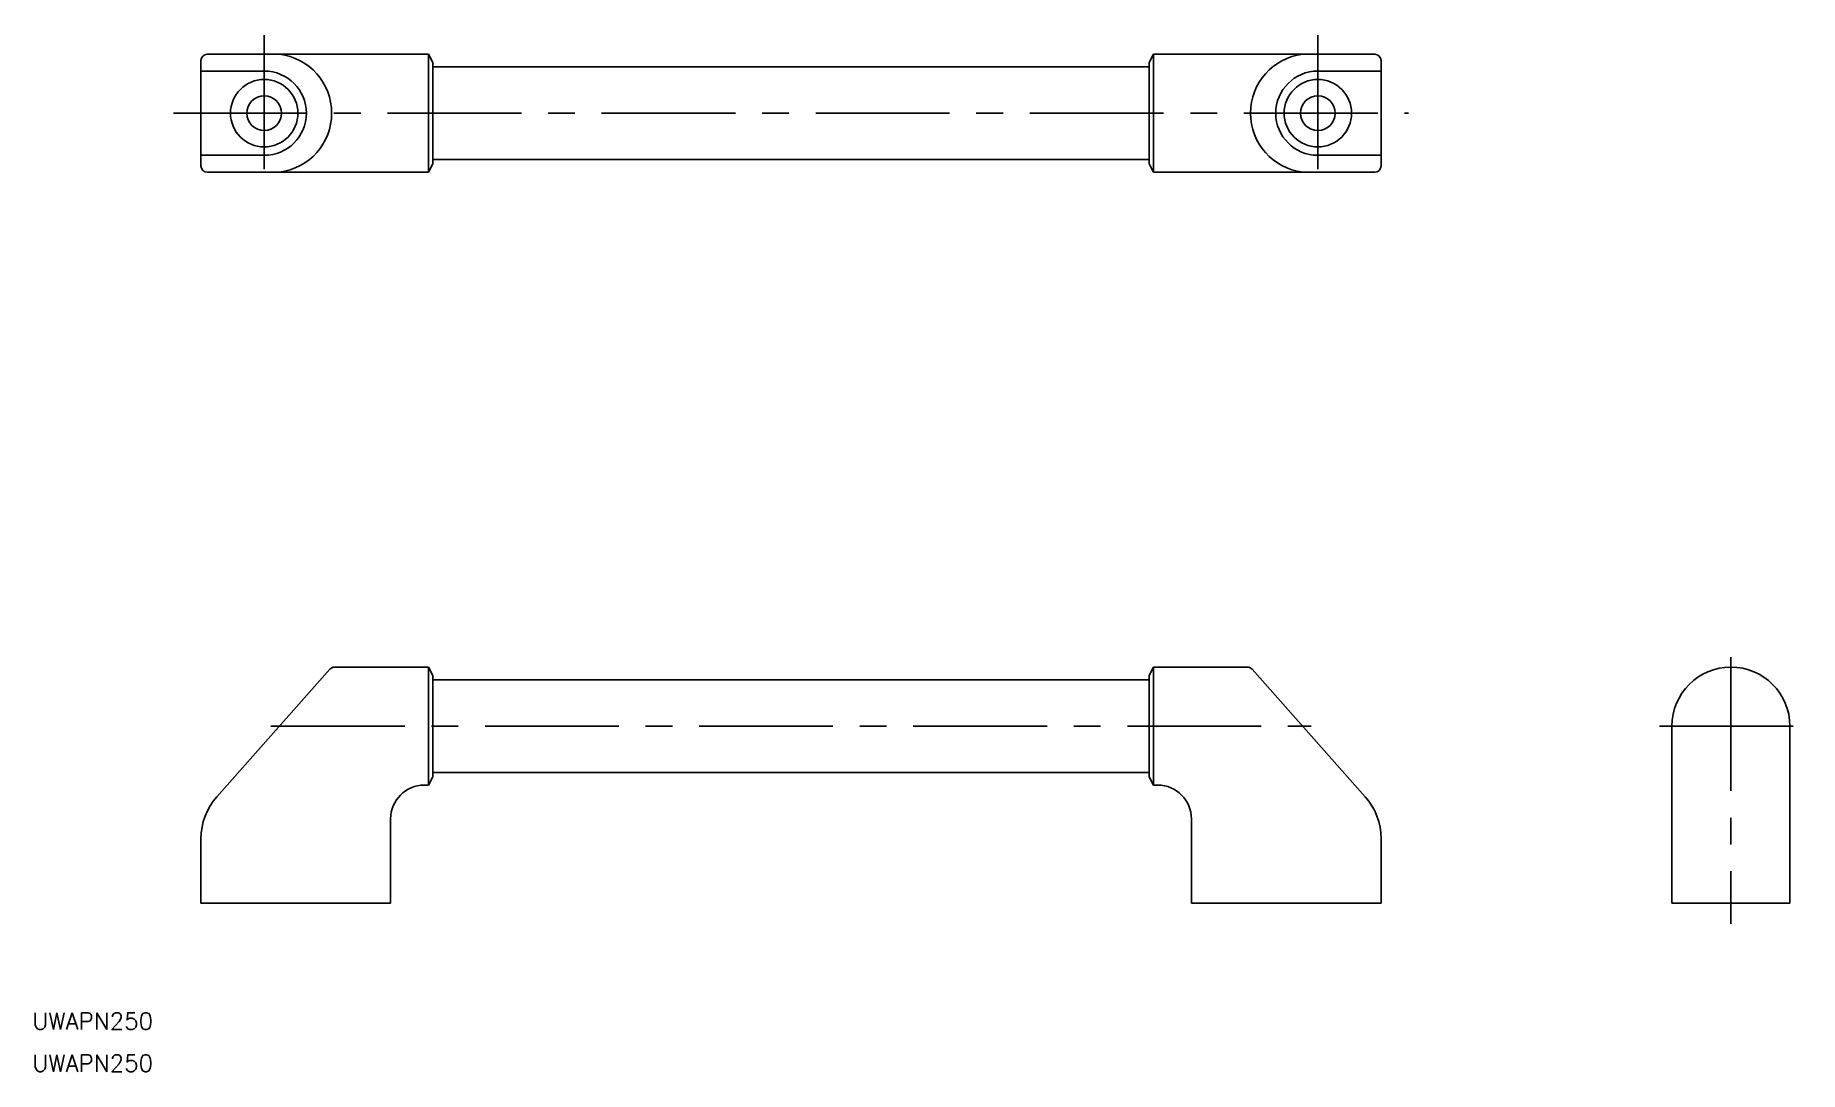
# Model space of a CAD drawing. Extents: x 11 to 429, y 10 to 256.
import ezdxf

# ---------------------------------------------------------------- set-up
doc = ezdxf.new("R2010")
doc.units = 0
doc.linetypes.add('CENTER', pattern=[50.8, 31.75, -6.35, 6.35, -6.35])
doc.layers.get('0').update_dxf_attribs({"linetype": 'CONTINUOUS'})
doc.layers.add('CENTER', color=1, linetype='CENTER')
doc.styles.get("Standard").update_dxf_attribs({"font": 'txt.shx'})

msp = doc.modelspace()

# ---------------------------------------------------------------- linework, layer by layer
at = {"color": 7, "linetype": 'CONTINUOUS'}
for p, q in [((51.5, 251.44), (104, 251.44)), ((104, 251.44), (104, 223.44)), ((105, 249.44), (104, 251.44)), ((275, 249.44), (276, 251.44)), ((276, 251.44), (276, 223.44)), ((328.5, 251.44), (276, 251.44)), ((50, 224.94), (50, 249.94)), ((65, 247.44), (50, 247.44)), ((105, 249.44), (105, 225.44)), ((275, 248.44), (105, 248.44)), ((275, 249.44), (275, 225.44)), ((315, 247.44), (330, 247.44)), ((330, 224.94), (330, 249.94)), ((65, 227.44), (50, 227.44)), ((105, 226.44), (275, 226.44)), ((315, 227.44), (330, 227.44)), ((104, 223.44), (51.5, 223.44)), ((105, 225.44), (104, 223.44)), ((275, 225.44), (276, 223.44)), ((276, 223.44), (328.5, 223.44)), ((80.55, 105.49), (53.77, 75.26)), ((81.68, 106), (104, 106)), ((105, 104), (104, 106)), ((104, 106), (104, 78)), ((275, 104), (276, 106)), ((276, 106), (276, 78)), ((298.32, 106), (276, 106)), ((299.45, 105.49), (326.23, 75.26)), ((105, 104), (105, 80)), ((275, 103), (105, 103)), ((275, 104), (275, 80)), ((399, 92), (399, 50)), ((427, 50), (427, 92)), ((105, 80), (104, 78)), ((105, 81), (275, 81)), ((275, 80), (276, 78)), ((104, 78), (103, 78)), ((276, 78), (277, 78)), ((95, 70), (95, 50)), ((285, 70), (285, 50)), ((50, 50), (50, 65.31)), ((330, 50), (330, 65.31)), ((95, 50), (50, 50)), ((285, 50), (330, 50)), ((399, 50), (427, 50))]:
    msp.add_line(p, q, dxfattribs=at)
for centre, radius in [((65, 237.44), 8), ((315, 237.44), 8), ((65, 237.44), 4.1), ((315, 237.44), 4.1)]:
    msp.add_circle(centre, radius, dxfattribs=at)
for centre, radius, start, end in [((51.5, 249.94), 1.5, 90, 180), ((66.9, 237.44), 14.1, 276.9365, 83.0635), ((313.1, 237.44), 14.1, 96.9365, 263.0635), ((328.5, 249.94), 1.5, 0, 90), ((65, 237.44), 10, 270, 90), ((315, 237.44), 10, 90, 270), ((51.5, 224.94), 1.5, 180, 270), ((328.5, 224.94), 1.5, 270, 0), ((81.68, 104.5), 1.5, 90, 138.4682), ((298.32, 104.5), 1.5, 41.5318, 90), ((413, 92), 14, 0, 180), ((103, 70), 8, 90, 180), ((277, 70), 8, 0, 90), ((65, 65.31), 15, 138.4682, 180), ((315, 65.31), 15, 0, 41.5318)]:
    msp.add_arc(centre, radius, start, end, dxfattribs=at)
at = {"layer": 'CENTER', "color": 1, "linetype": 'CENTER'}
for p, q in [((65, 255.92), (65, 218.6)), ((315, 255.92), (315, 218.6)), ((43.46, 237.44), (336.54, 237.44)), ((413, 108.38), (413, 45.12)), ((66.6, 92), (313.4, 92)), ((396.03, 92), (429.33, 92))]:
    msp.add_line(p, q, dxfattribs=at)

# ---------------------------------------------------------------- texts
at = {"color": 7, "linetype": 'CONTINUOUS'}
for p in [(10, 20), (10, 10)]:
    msp.add_text('UWAPN250', height=4, dxfattribs=at).set_placement(p)

doc.saveas('drawing.dxf')
